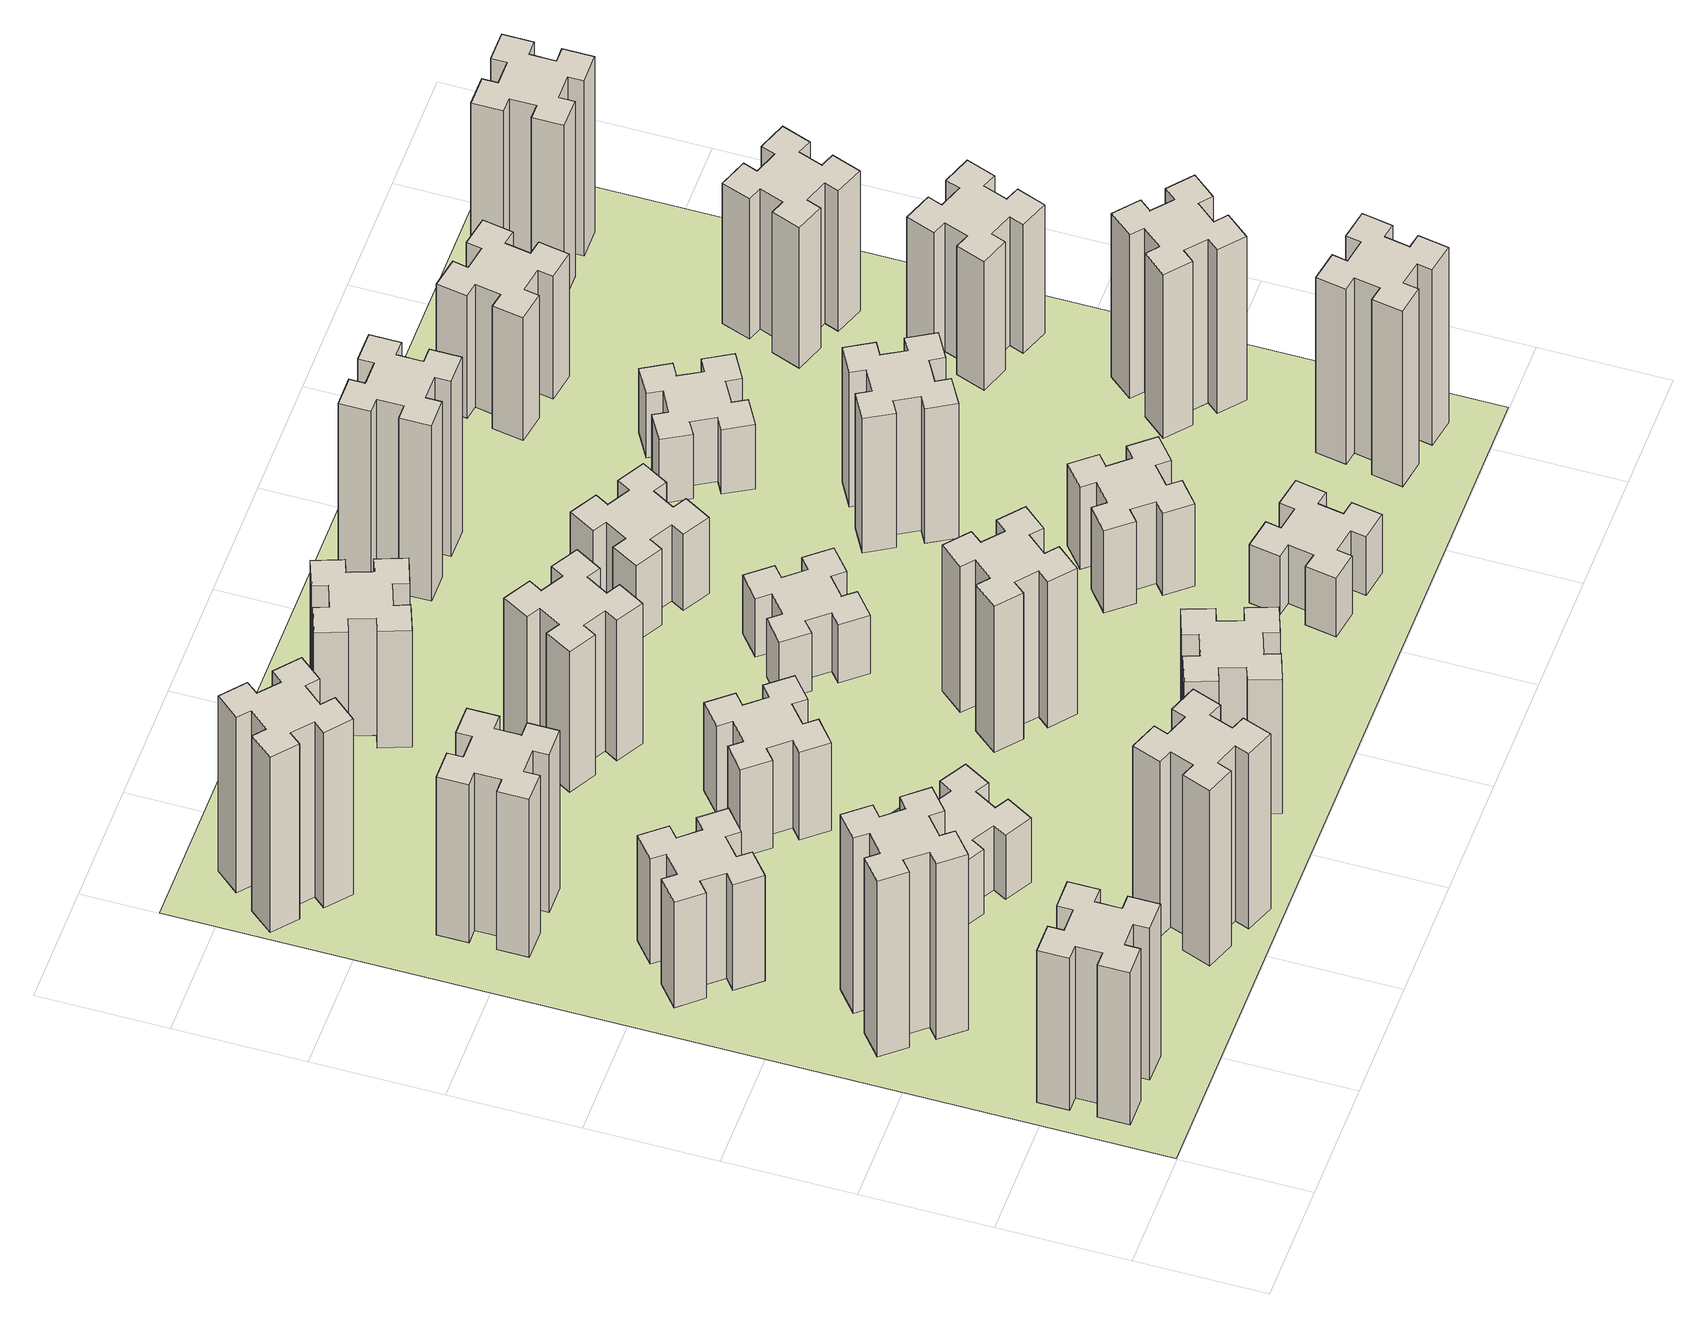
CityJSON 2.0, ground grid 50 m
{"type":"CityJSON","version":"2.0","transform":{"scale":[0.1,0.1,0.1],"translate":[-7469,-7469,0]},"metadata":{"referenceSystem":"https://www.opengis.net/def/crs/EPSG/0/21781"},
"CityObjects":{
"building1":{"type":"Building","attributes":{"class":"1000","function":"1000","usage":"1000","yearOfConstruction":2016,"roofType":"1000","measuredHeight":78,"storeysAboveGround":30,"storeysBelowGround":0},"geometry":[{"type":"Solid","lod":"1","boundaries":[[[[0,1,2,3,4,5,6,7,8,9,10,11,12,13,14,15,16,17,18,19]],[[17,16,20,21]],[[16,15,22,20]],[[15,14,23,22]],[[14,13,24,23]],[[13,12,25,24]],[[12,11,26,25]],[[11,10,27,26]],[[10,9,28,27]],[[9,8,29,28]],[[8,7,30,29]],[[7,6,31,30]],[[6,5,32,31]],[[5,4,33,32]],[[4,3,34,33]],[[3,2,35,34]],[[2,1,36,35]],[[1,0,37,36]],[[0,19,38,37]],[[19,18,39,38]],[[18,17,21,39]],[[24,25,26,27,28,29,30,31,32,33,34,35,36,37,38,39,21,20,22,23]]]]}]},
"building2":{"type":"Building","attributes":{"class":"1000","function":"1000","usage":"1000","yearOfConstruction":2016,"roofType":"1000","measuredHeight":90,"storeysAboveGround":30,"storeysBelowGround":0},"geometry":[{"type":"Solid","lod":"1","boundaries":[[[[40,41,42,43,44,45,46,47,48,49,50,51,52,53,54,55,56,57,58,59]],[[57,56,60,61]],[[56,55,62,60]],[[55,54,63,62]],[[54,53,64,63]],[[53,52,65,64]],[[52,51,66,65]],[[51,50,67,66]],[[50,49,68,67]],[[49,48,69,68]],[[48,47,70,69]],[[47,46,71,70]],[[46,45,72,71]],[[45,44,73,72]],[[44,43,74,73]],[[43,42,75,74]],[[42,41,76,75]],[[41,40,77,76]],[[40,59,78,77]],[[59,58,79,78]],[[58,57,61,79]],[[64,65,66,67,68,69,70,71,72,73,74,75,76,77,78,79,61,60,62,63]]]]}]},
"building3":{"type":"Building","attributes":{"class":"1000","function":"1000","usage":"1000","yearOfConstruction":2016,"roofType":"1000","measuredHeight":54,"storeysAboveGround":30,"storeysBelowGround":0},"geometry":[{"type":"Solid","lod":"1","boundaries":[[[[80,81,82,83,84,85,86,87,88,89,90,91,92,93,94,95,96,97,98,99]],[[97,96,100,101]],[[96,95,102,100]],[[95,94,103,102]],[[94,93,104,103]],[[93,92,105,104]],[[92,91,106,105]],[[91,90,107,106]],[[90,89,108,107]],[[89,88,109,108]],[[88,87,110,109]],[[87,86,111,110]],[[86,85,112,111]],[[85,84,113,112]],[[84,83,114,113]],[[83,82,115,114]],[[82,81,116,115]],[[81,80,117,116]],[[80,99,118,117]],[[99,98,119,118]],[[98,97,101,119]],[[104,105,106,107,108,109,110,111,112,113,114,115,116,117,118,119,101,100,102,103]]]]}]},
"building4":{"type":"Building","attributes":{"class":"1000","function":"1000","usage":"1000","yearOfConstruction":2016,"roofType":"1000","measuredHeight":81,"storeysAboveGround":30,"storeysBelowGround":0},"geometry":[{"type":"Solid","lod":"1","boundaries":[[[[120,121,122,123,124,125,126,127,128,129,130,131,132,133,134,135,136,137,138,139]],[[137,136,140,141]],[[136,135,142,140]],[[135,134,143,142]],[[134,133,144,143]],[[133,132,145,144]],[[132,131,146,145]],[[131,130,147,146]],[[130,129,148,147]],[[129,128,149,148]],[[128,127,150,149]],[[127,126,151,150]],[[126,125,152,151]],[[125,124,153,152]],[[124,123,154,153]],[[123,122,155,154]],[[122,121,156,155]],[[121,120,157,156]],[[120,139,158,157]],[[139,138,159,158]],[[138,137,141,159]],[[144,145,146,147,148,149,150,151,152,153,154,155,156,157,158,159,141,140,142,143]]]]}]},
"building5":{"type":"Building","attributes":{"class":"1000","function":"1000","usage":"1000","yearOfConstruction":2016,"roofType":"1000","measuredHeight":90,"storeysAboveGround":30,"storeysBelowGround":0},"geometry":[{"type":"Solid","lod":"1","boundaries":[[[[160,161,162,163,164,165,166,167,168,169,170,171,172,173,174,175,176,177,178,179]],[[177,176,180,181]],[[176,175,182,180]],[[175,174,183,182]],[[174,173,184,183]],[[173,172,185,184]],[[172,171,186,185]],[[171,170,187,186]],[[170,169,188,187]],[[169,168,189,188]],[[168,167,190,189]],[[167,166,191,190]],[[166,165,192,191]],[[165,164,193,192]],[[164,163,194,193]],[[163,162,195,194]],[[162,161,196,195]],[[161,160,197,196]],[[160,179,198,197]],[[179,178,199,198]],[[178,177,181,199]],[[184,185,186,187,188,189,190,191,192,193,194,195,196,197,198,199,181,180,182,183]]]]}]},
"building6":{"type":"Building","attributes":{"class":"1000","function":"1000","usage":"1000","yearOfConstruction":2016,"roofType":"1000","measuredHeight":90,"storeysAboveGround":30,"storeysBelowGround":0},"geometry":[{"type":"Solid","lod":"1","boundaries":[[[[200,201,202,203,204,205,206,207,208,209,210,211,212,213,214,215,216,217,218,219]],[[217,216,220,221]],[[216,215,222,220]],[[215,214,223,222]],[[214,213,224,223]],[[213,212,225,224]],[[212,211,226,225]],[[211,210,227,226]],[[210,209,228,227]],[[209,208,229,228]],[[208,207,230,229]],[[207,206,231,230]],[[206,205,232,231]],[[205,204,233,232]],[[204,203,234,233]],[[203,202,235,234]],[[202,201,236,235]],[[201,200,237,236]],[[200,219,238,237]],[[219,218,239,238]],[[218,217,221,239]],[[224,225,226,227,228,229,230,231,232,233,234,235,236,237,238,239,221,220,222,223]]]]}]},
"building7":{"type":"Building","attributes":{"class":"1000","function":"1000","usage":"1000","yearOfConstruction":2016,"roofType":"1000","measuredHeight":33,"storeysAboveGround":30,"storeysBelowGround":0},"geometry":[{"type":"Solid","lod":"1","boundaries":[[[[240,241,242,243,244,245,246,247,248,249,250,251,252,253,254,255,256,257,258,259]],[[257,256,260,261]],[[256,255,262,260]],[[255,254,263,262]],[[254,253,264,263]],[[253,252,265,264]],[[252,251,266,265]],[[251,250,267,266]],[[250,249,268,267]],[[249,248,269,268]],[[248,247,270,269]],[[247,246,271,270]],[[246,245,272,271]],[[245,244,273,272]],[[244,243,274,273]],[[243,242,275,274]],[[242,241,276,275]],[[241,240,277,276]],[[240,259,278,277]],[[259,258,279,278]],[[258,257,261,279]],[[264,265,266,267,268,269,270,271,272,273,274,275,276,277,278,279,261,260,262,263]]]]}]},
"building8":{"type":"Building","attributes":{"class":"1000","function":"1000","usage":"1000","yearOfConstruction":2016,"roofType":"1000","measuredHeight":45,"storeysAboveGround":30,"storeysBelowGround":0},"geometry":[{"type":"Solid","lod":"1","boundaries":[[[[280,281,282,283,284,285,286,287,288,289,290,291,292,293,294,295,296,297,298,299]],[[297,296,300,301]],[[296,295,302,300]],[[295,294,303,302]],[[294,293,304,303]],[[293,292,305,304]],[[292,291,306,305]],[[291,290,307,306]],[[290,289,308,307]],[[289,288,309,308]],[[288,287,310,309]],[[287,286,311,310]],[[286,285,312,311]],[[285,284,313,312]],[[284,283,314,313]],[[283,282,315,314]],[[282,281,316,315]],[[281,280,317,316]],[[280,299,318,317]],[[299,298,319,318]],[[298,297,301,319]],[[304,305,306,307,308,309,310,311,312,313,314,315,316,317,318,319,301,300,302,303]]]]}]},
"building9":{"type":"Building","attributes":{"class":"1000","function":"1000","usage":"1000","yearOfConstruction":2016,"roofType":"1000","measuredHeight":69,"storeysAboveGround":30,"storeysBelowGround":0},"geometry":[{"type":"Solid","lod":"1","boundaries":[[[[320,321,322,323,324,325,326,327,328,329,330,331,332,333,334,335,336,337,338,339]],[[337,336,340,341]],[[336,335,342,340]],[[335,334,343,342]],[[334,333,344,343]],[[333,332,345,344]],[[332,331,346,345]],[[331,330,347,346]],[[330,329,348,347]],[[329,328,349,348]],[[328,327,350,349]],[[327,326,351,350]],[[326,325,352,351]],[[325,324,353,352]],[[324,323,354,353]],[[323,322,355,354]],[[322,321,356,355]],[[321,320,357,356]],[[320,339,358,357]],[[339,338,359,358]],[[338,337,341,359]],[[344,345,346,347,348,349,350,351,352,353,354,355,356,357,358,359,341,340,342,343]]]]}]},
"building10":{"type":"Building","attributes":{"class":"1000","function":"1000","usage":"1000","yearOfConstruction":2016,"roofType":"1000","measuredHeight":72,"storeysAboveGround":30,"storeysBelowGround":0},"geometry":[{"type":"Solid","lod":"1","boundaries":[[[[360,361,362,363,364,365,366,367,368,369,370,371,372,373,374,375,376,377,378,379]],[[377,376,380,381]],[[376,375,382,380]],[[375,374,383,382]],[[374,373,384,383]],[[373,372,385,384]],[[372,371,386,385]],[[371,370,387,386]],[[370,369,388,387]],[[369,368,389,388]],[[368,367,390,389]],[[367,366,391,390]],[[366,365,392,391]],[[365,364,393,392]],[[364,363,394,393]],[[363,362,395,394]],[[362,361,396,395]],[[361,360,397,396]],[[360,379,398,397]],[[379,378,399,398]],[[378,377,381,399]],[[384,385,386,387,388,389,390,391,392,393,394,395,396,397,398,399,381,380,382,383]]]]}]},
"building11":{"type":"Building","attributes":{"class":"1000","function":"1000","usage":"1000","yearOfConstruction":2016,"roofType":"1000","measuredHeight":60,"storeysAboveGround":30,"storeysBelowGround":0},"geometry":[{"type":"Solid","lod":"1","boundaries":[[[[400,401,402,403,404,405,406,407,408,409,410,411,412,413,414,415,416,417,418,419]],[[417,416,420,421]],[[416,415,422,420]],[[415,414,423,422]],[[414,413,424,423]],[[413,412,425,424]],[[412,411,426,425]],[[411,410,427,426]],[[410,409,428,427]],[[409,408,429,428]],[[408,407,430,429]],[[407,406,431,430]],[[406,405,432,431]],[[405,404,433,432]],[[404,403,434,433]],[[403,402,435,434]],[[402,401,436,435]],[[401,400,437,436]],[[400,419,438,437]],[[419,418,439,438]],[[418,417,421,439]],[[424,425,426,427,428,429,430,431,432,433,434,435,436,437,438,439,421,420,422,423]]]]}]},
"building12":{"type":"Building","attributes":{"class":"1000","function":"1000","usage":"1000","yearOfConstruction":2016,"roofType":"1000","measuredHeight":75,"storeysAboveGround":30,"storeysBelowGround":0},"geometry":[{"type":"Solid","lod":"1","boundaries":[[[[440,441,442,443,444,445,446,447,448,449,450,451,452,453,454,455,456,457,458,459]],[[457,456,460,461]],[[456,455,462,460]],[[455,454,463,462]],[[454,453,464,463]],[[453,452,465,464]],[[452,451,466,465]],[[451,450,467,466]],[[450,449,468,467]],[[449,448,469,468]],[[448,447,470,469]],[[447,446,471,470]],[[446,445,472,471]],[[445,444,473,472]],[[444,443,474,473]],[[443,442,475,474]],[[442,441,476,475]],[[441,440,477,476]],[[440,459,478,477]],[[459,458,479,478]],[[458,457,461,479]],[[464,465,466,467,468,469,470,471,472,473,474,475,476,477,478,479,461,460,462,463]]]]}]},
"building13":{"type":"Building","attributes":{"class":"1000","function":"1000","usage":"1000","yearOfConstruction":2016,"roofType":"1000","measuredHeight":30,"storeysAboveGround":30,"storeysBelowGround":0},"geometry":[{"type":"Solid","lod":"1","boundaries":[[[[480,481,482,483,484,485,486,487,488,489,490,491,492,493,494,495,496,497,498,499]],[[497,496,500,501]],[[496,495,502,500]],[[495,494,503,502]],[[494,493,504,503]],[[493,492,505,504]],[[492,491,506,505]],[[491,490,507,506]],[[490,489,508,507]],[[489,488,509,508]],[[488,487,510,509]],[[487,486,511,510]],[[486,485,512,511]],[[485,484,513,512]],[[484,483,514,513]],[[483,482,515,514]],[[482,481,516,515]],[[481,480,517,516]],[[480,499,518,517]],[[499,498,519,518]],[[498,497,501,519]],[[504,505,506,507,508,509,510,511,512,513,514,515,516,517,518,519,501,500,502,503]]]]}]},
"building14":{"type":"Building","attributes":{"class":"1000","function":"1000","usage":"1000","yearOfConstruction":2016,"roofType":"1000","measuredHeight":39,"storeysAboveGround":30,"storeysBelowGround":0},"geometry":[{"type":"Solid","lod":"1","boundaries":[[[[520,521,522,523,524,525,526,527,528,529,530,531,532,533,534,535,536,537,538,539]],[[537,536,540,541]],[[536,535,542,540]],[[535,534,543,542]],[[534,533,544,543]],[[533,532,545,544]],[[532,531,546,545]],[[531,530,547,546]],[[530,529,548,547]],[[529,528,549,548]],[[528,527,550,549]],[[527,526,551,550]],[[526,525,552,551]],[[525,524,553,552]],[[524,523,554,553]],[[523,522,555,554]],[[522,521,556,555]],[[521,520,557,556]],[[520,539,558,557]],[[539,538,559,558]],[[538,537,541,559]],[[544,545,546,547,548,549,550,551,552,553,554,555,556,557,558,559,541,540,542,543]]]]}]},
"building15":{"type":"Building","attributes":{"class":"1000","function":"1000","usage":"1000","yearOfConstruction":2016,"roofType":"1000","measuredHeight":30,"storeysAboveGround":30,"storeysBelowGround":0},"geometry":[{"type":"Solid","lod":"1","boundaries":[[[[560,561,562,563,564,565,566,567,568,569,570,571,572,573,574,575,576,577,578,579]],[[577,576,580,581]],[[576,575,582,580]],[[575,574,583,582]],[[574,573,584,583]],[[573,572,585,584]],[[572,571,586,585]],[[571,570,587,586]],[[570,569,588,587]],[[569,568,589,588]],[[568,567,590,589]],[[567,566,591,590]],[[566,565,592,591]],[[565,564,593,592]],[[564,563,594,593]],[[563,562,595,594]],[[562,561,596,595]],[[561,560,597,596]],[[560,579,598,597]],[[579,578,599,598]],[[578,577,581,599]],[[584,585,586,587,588,589,590,591,592,593,594,595,596,597,598,599,581,580,582,583]]]]}]},
"building16":{"type":"Building","attributes":{"class":"1000","function":"1000","usage":"1000","yearOfConstruction":2016,"roofType":"1000","measuredHeight":90,"storeysAboveGround":30,"storeysBelowGround":0},"geometry":[{"type":"Solid","lod":"1","boundaries":[[[[600,601,602,603,604,605,606,607,608,609,610,611,612,613,614,615,616,617,618,619]],[[617,616,620,621]],[[616,615,622,620]],[[615,614,623,622]],[[614,613,624,623]],[[613,612,625,624]],[[612,611,626,625]],[[611,610,627,626]],[[610,609,628,627]],[[609,608,629,628]],[[608,607,630,629]],[[607,606,631,630]],[[606,605,632,631]],[[605,604,633,632]],[[604,603,634,633]],[[603,602,635,634]],[[602,601,636,635]],[[601,600,637,636]],[[600,619,638,637]],[[619,618,639,638]],[[618,617,621,639]],[[624,625,626,627,628,629,630,631,632,633,634,635,636,637,638,639,621,620,622,623]]]]}]},
"building17":{"type":"Building","attributes":{"class":"1000","function":"1000","usage":"1000","yearOfConstruction":2016,"roofType":"1000","measuredHeight":42,"storeysAboveGround":30,"storeysBelowGround":0},"geometry":[{"type":"Solid","lod":"1","boundaries":[[[[640,641,642,643,644,645,646,647,648,649,650,651,652,653,654,655,656,657,658,659]],[[657,656,660,661]],[[656,655,662,660]],[[655,654,663,662]],[[654,653,664,663]],[[653,652,665,664]],[[652,651,666,665]],[[651,650,667,666]],[[650,649,668,667]],[[649,648,669,668]],[[648,647,670,669]],[[647,646,671,670]],[[646,645,672,671]],[[645,644,673,672]],[[644,643,674,673]],[[643,642,675,674]],[[642,641,676,675]],[[641,640,677,676]],[[640,659,678,677]],[[659,658,679,678]],[[658,657,661,679]],[[664,665,666,667,668,669,670,671,672,673,674,675,676,677,678,679,661,660,662,663]]]]}]},
"building18":{"type":"Building","attributes":{"class":"1000","function":"1000","usage":"1000","yearOfConstruction":2016,"roofType":"1000","measuredHeight":69,"storeysAboveGround":30,"storeysBelowGround":0},"geometry":[{"type":"Solid","lod":"1","boundaries":[[[[680,681,682,683,684,685,686,687,688,689,690,691,692,693,694,695,696,697,698,699]],[[697,696,700,701]],[[696,695,702,700]],[[695,694,703,702]],[[694,693,704,703]],[[693,692,705,704]],[[692,691,706,705]],[[691,690,707,706]],[[690,689,708,707]],[[689,688,709,708]],[[688,687,710,709]],[[687,686,711,710]],[[686,685,712,711]],[[685,684,713,712]],[[684,683,714,713]],[[683,682,715,714]],[[682,681,716,715]],[[681,680,717,716]],[[680,699,718,717]],[[699,698,719,718]],[[698,697,701,719]],[[704,705,706,707,708,709,710,711,712,713,714,715,716,717,718,719,701,700,702,703]]]]}]},
"building19":{"type":"Building","attributes":{"class":"1000","function":"1000","usage":"1000","yearOfConstruction":2016,"roofType":"1000","measuredHeight":33,"storeysAboveGround":30,"storeysBelowGround":0},"geometry":[{"type":"Solid","lod":"1","boundaries":[[[[720,721,722,723,724,725,726,727,728,729,730,731,732,733,734,735,736,737,738,739]],[[737,736,740,741]],[[736,735,742,740]],[[735,734,743,742]],[[734,733,744,743]],[[733,732,745,744]],[[732,731,746,745]],[[731,730,747,746]],[[730,729,748,747]],[[729,728,749,748]],[[728,727,750,749]],[[727,726,751,750]],[[726,725,752,751]],[[725,724,753,752]],[[724,723,754,753]],[[723,722,755,754]],[[722,721,756,755]],[[721,720,757,756]],[[720,739,758,757]],[[739,738,759,758]],[[738,737,741,759]],[[744,745,746,747,748,749,750,751,752,753,754,755,756,757,758,759,741,740,742,743]]]]}]},
"building20":{"type":"Building","attributes":{"class":"1000","function":"1000","usage":"1000","yearOfConstruction":2016,"roofType":"1000","measuredHeight":90,"storeysAboveGround":30,"storeysBelowGround":0},"geometry":[{"type":"Solid","lod":"1","boundaries":[[[[760,761,762,763,764,765,766,767,768,769,770,771,772,773,774,775,776,777,778,779]],[[777,776,780,781]],[[776,775,782,780]],[[775,774,783,782]],[[774,773,784,783]],[[773,772,785,784]],[[772,771,786,785]],[[771,770,787,786]],[[770,769,788,787]],[[769,768,789,788]],[[768,767,790,789]],[[767,766,791,790]],[[766,765,792,791]],[[765,764,793,792]],[[764,763,794,793]],[[763,762,795,794]],[[762,761,796,795]],[[761,760,797,796]],[[760,779,798,797]],[[779,778,799,798]],[[778,777,781,799]],[[784,785,786,787,788,789,790,791,792,793,794,795,796,797,798,799,781,780,782,783]]]]}]},
"building21":{"type":"Building","attributes":{"class":"1000","function":"1000","usage":"1000","yearOfConstruction":2016,"roofType":"1000","measuredHeight":63,"storeysAboveGround":30,"storeysBelowGround":0},"geometry":[{"type":"Solid","lod":"1","boundaries":[[[[800,801,802,803,804,805,806,807,808,809,810,811,812,813,814,815,816,817,818,819]],[[817,816,820,821]],[[816,815,822,820]],[[815,814,823,822]],[[814,813,824,823]],[[813,812,825,824]],[[812,811,826,825]],[[811,810,827,826]],[[810,809,828,827]],[[809,808,829,828]],[[808,807,830,829]],[[807,806,831,830]],[[806,805,832,831]],[[805,804,833,832]],[[804,803,834,833]],[[803,802,835,834]],[[802,801,836,835]],[[801,800,837,836]],[[800,819,838,837]],[[819,818,839,838]],[[818,817,821,839]],[[824,825,826,827,828,829,830,831,832,833,834,835,836,837,838,839,821,820,822,823]]]]}]},
"building22":{"type":"Building","attributes":{"class":"1000","function":"1000","usage":"1000","yearOfConstruction":2016,"roofType":"1000","measuredHeight":84,"storeysAboveGround":30,"storeysBelowGround":0},"geometry":[{"type":"Solid","lod":"1","boundaries":[[[[840,841,842,843,844,845,846,847,848,849,850,851,852,853,854,855,856,857,858,859]],[[857,856,860,861]],[[856,855,862,860]],[[855,854,863,862]],[[854,853,864,863]],[[853,852,865,864]],[[852,851,866,865]],[[851,850,867,866]],[[850,849,868,867]],[[849,848,869,868]],[[848,847,870,869]],[[847,846,871,870]],[[846,845,872,871]],[[845,844,873,872]],[[844,843,874,873]],[[843,842,875,874]],[[842,841,876,875]],[[841,840,877,876]],[[840,859,878,877]],[[859,858,879,878]],[[858,857,861,879]],[[864,865,866,867,868,869,870,871,872,873,874,875,876,877,878,879,861,860,862,863]]]]}]},
"building23":{"type":"Building","attributes":{"class":"1000","function":"1000","usage":"1000","yearOfConstruction":2016,"roofType":"1000","measuredHeight":66,"storeysAboveGround":30,"storeysBelowGround":0},"geometry":[{"type":"Solid","lod":"1","boundaries":[[[[880,881,882,883,884,885,886,887,888,889,890,891,892,893,894,895,896,897,898,899]],[[897,896,900,901]],[[896,895,902,900]],[[895,894,903,902]],[[894,893,904,903]],[[893,892,905,904]],[[892,891,906,905]],[[891,890,907,906]],[[890,889,908,907]],[[889,888,909,908]],[[888,887,910,909]],[[887,886,911,910]],[[886,885,912,911]],[[885,884,913,912]],[[884,883,914,913]],[[883,882,915,914]],[[882,881,916,915]],[[881,880,917,916]],[[880,899,918,917]],[[899,898,919,918]],[[898,897,901,919]],[[904,905,906,907,908,909,910,911,912,913,914,915,916,917,918,919,901,900,902,903]]]]}]},
"building24":{"type":"Building","attributes":{"class":"1000","function":"1000","usage":"1000","yearOfConstruction":2016,"roofType":"1000","measuredHeight":72,"storeysAboveGround":30,"storeysBelowGround":0},"geometry":[{"type":"Solid","lod":"1","boundaries":[[[[920,921,922,923,924,925,926,927,928,929,930,931,932,933,934,935,936,937,938,939]],[[937,936,940,941]],[[936,935,942,940]],[[935,934,943,942]],[[934,933,944,943]],[[933,932,945,944]],[[932,931,946,945]],[[931,930,947,946]],[[930,929,948,947]],[[929,928,949,948]],[[928,927,950,949]],[[927,926,951,950]],[[926,925,952,951]],[[925,924,953,952]],[[924,923,954,953]],[[923,922,955,954]],[[922,921,956,955]],[[921,920,957,956]],[[920,939,958,957]],[[939,938,959,958]],[[938,937,941,959]],[[944,945,946,947,948,949,950,951,952,953,954,955,956,957,958,959,941,940,942,943]]]]}]},
"building25":{"type":"Building","attributes":{"class":"1000","function":"1000","usage":"1000","yearOfConstruction":2016,"roofType":"1000","measuredHeight":90,"storeysAboveGround":30,"storeysBelowGround":0},"geometry":[{"type":"Solid","lod":"1","boundaries":[[[[960,961,962,963,964,965,966,967,968,969,970,971,972,973,974,975,976,977,978,979]],[[977,976,980,981]],[[976,975,982,980]],[[975,974,983,982]],[[974,973,984,983]],[[973,972,985,984]],[[972,971,986,985]],[[971,970,987,986]],[[970,969,988,987]],[[969,968,989,988]],[[968,967,990,989]],[[967,966,991,990]],[[966,965,992,991]],[[965,964,993,992]],[[964,963,994,993]],[[963,962,995,994]],[[962,961,996,995]],[[961,960,997,996]],[[960,979,998,997]],[[979,978,999,998]],[[978,977,981,999]],[[984,985,986,987,988,989,990,991,992,993,994,995,996,997,998,999,981,980,982,983]]]]}]},
"landuse1":{"type":"LandUse","attributes":{"name":"plot1","function":"1010"},"geometry":[{"type":"MultiSurface","lod":"1","boundaries":[[[1000,1001,1002,1003]]]}]}
},
"vertices":[
[165,425,0],[165,325,0],[105,325,0],[105,205,0],[225,205,0],[225,265,0],[325,265,0],[325,205,0],[445,205,0],[445,325,0],[385,325,0],[385,425,0],[445,425,0],[445,545,0],[325,545,0],[325,485,0],[225,485,0],[225,545,0],[105,545,0],[105,425,0],[225,485,780],[225,545,780],[325,485,780],[325,545,780],[445,545,780],[445,425,780],[385,425,780],[385,325,780],[445,325,780],[445,205,780],[325,205,780],[325,265,780],[225,265,780],[225,205,780],[105,205,780],[105,325,780],[165,325,780],[165,425,780],[105,425,780],[105,545,780],
[492,1148,0],[427,1224,0],[473,1263,0],[396,1355,0],[304,1278,0],[343,1232,0],[266,1167,0],[228,1213,0],[136,1136,0],[213,1044,0],[259,1083,0],[323,1006,0],[277,968,0],[354,876,0],[446,953,0],[408,999,0],[484,1063,0],[523,1017,0],[615,1094,0],[538,1186,0],[484,1063,900],[523,1017,900],[408,999,900],[446,953,900],[354,876,900],[277,968,900],[323,1006,900],[259,1083,900],[213,1044,900],[136,1136,900],[228,1213,900],[266,1167,900],[343,1232,900],[304,1278,900],[396,1355,900],[473,1263,900],[427,1224,900],[492,1148,900],[538,1186,900],[615,1094,900],
[492,1888,0],[427,1964,0],[473,2003,0],[396,2095,0],[304,2018,0],[343,1972,0],[266,1907,0],[228,1953,0],[136,1876,0],[213,1784,0],[259,1823,0],[323,1746,0],[277,1708,0],[354,1616,0],[446,1693,0],[408,1739,0],[484,1803,0],[523,1757,0],[615,1834,0],[538,1926,0],[484,1803,540],[523,1757,540],[408,1739,540],[446,1693,540],[354,1616,540],[277,1708,540],[323,1746,540],[259,1823,540],[213,1784,540],[136,1876,540],[228,1953,540],[266,1907,540],[343,1972,540],[304,2018,540],[396,2095,540],[473,2003,540],[427,1964,540],[492,1888,540],[538,1926,540],[615,1834,540],
[485,2545,0],[485,2645,0],[545,2645,0],[545,2765,0],[425,2765,0],[425,2705,0],[325,2705,0],[325,2765,0],[205,2765,0],[205,2645,0],[265,2645,0],[265,2545,0],[205,2545,0],[205,2425,0],[325,2425,0],[325,2485,0],[425,2485,0],[425,2425,0],[545,2425,0],[545,2545,0],[425,2485,810],[425,2425,810],[325,2485,810],[325,2425,810],[205,2425,810],[205,2545,810],[265,2545,810],[265,2645,810],[205,2645,810],[205,2765,810],[325,2765,810],[325,2705,810],[425,2705,810],[425,2765,810],[545,2765,810],[545,2645,810],[485,2645,810],[485,2545,810],[545,2545,810],[545,2425,810],
[1029,360,0],[995,266,0],[939,287,0],[897,174,0],[1010,133,0],[1031,189,0],[1125,155,0],[1104,99,0],[1217,57,0],[1258,170,0],[1202,191,0],[1236,285,0],[1292,264,0],[1333,377,0],[1220,418,0],[1200,362,0],[1106,396,0],[1127,452,0],[1014,493,0],[973,380,0],[1106,396,900],[1127,452,900],[1200,362,900],[1220,418,900],[1333,377,900],[1292,264,900],[1236,285,900],[1202,191,900],[1258,170,900],[1217,57,900],[1104,99,900],[1125,155,900],[1031,189,900],[1010,133,900],[897,174,900],[939,287,900],[995,266,900],[1029,360,900],[973,380,900],[1014,493,900],
[384,3387,0],[308,3452,0],[346,3498,0],[254,3575,0],[177,3483,0],[223,3444,0],[159,3368,0],[113,3406,0],[36,3314,0],[128,3237,0],[166,3283,0],[243,3219,0],[204,3173,0],[296,3096,0],[373,3188,0],[327,3226,0],[392,3303,0],[438,3264,0],[515,3356,0],[423,3433,0],[392,3303,900],[438,3264,900],[327,3226,900],[373,3188,900],[296,3096,900],[204,3173,900],[243,3219,900],[166,3283,900],[128,3237,900],[36,3314,900],[113,3406,900],[159,3368,900],[223,3444,900],[177,3483,900],[254,3575,900],[346,3498,900],[308,3452,900],[384,3387,900],[423,3433,900],[515,3356,900],
[1086,1017,0],[1136,1104,0],[1188,1074,0],[1248,1178,0],[1144,1238,0],[1114,1186,0],[1027,1236,0],[1057,1288,0],[953,1348,0],[893,1244,0],[945,1214,0],[895,1127,0],[843,1157,0],[783,1053,0],[887,993,0],[917,1045,0],[1004,995,0],[974,943,0],[1078,883,0],[1138,987,0],[1004,995,330],[974,943,330],[917,1045,330],[887,993,330],[783,1053,330],[843,1157,330],[895,1127,330],[945,1214,330],[893,1244,330],[953,1348,330],[1057,1288,330],[1027,1236,330],[1114,1186,330],[1144,1238,330],[1248,1178,330],[1188,1074,330],[1136,1104,330],[1086,1017,330],[1138,987,330],[1078,883,330],
[1083,1972,0],[1006,1907,0],[968,1953,0],[876,1876,0],[953,1784,0],[999,1823,0],[1063,1746,0],[1017,1708,0],[1094,1616,0],[1186,1693,0],[1148,1739,0],[1224,1803,0],[1263,1757,0],[1355,1834,0],[1278,1926,0],[1232,1888,0],[1167,1964,0],[1213,2003,0],[1136,2095,0],[1044,2018,0],[1167,1964,450],[1213,2003,450],[1232,1888,450],[1278,1926,450],[1355,1834,450],[1263,1757,450],[1224,1803,450],[1148,1739,450],[1186,1693,450],[1094,1616,450],[1017,1708,450],[1063,1746,450],[999,1823,450],[953,1784,450],[876,1876,450],[968,1953,450],[1006,1907,450],[1083,1972,450],[1044,2018,450],[1136,2095,450],
[1765,496,0],[1671,462,0],[1650,518,0],[1537,477,0],[1579,364,0],[1635,385,0],[1669,291,0],[1613,270,0],[1654,157,0],[1767,199,0],[1746,255,0],[1840,289,0],[1860,233,0],[1973,274,0],[1932,387,0],[1876,366,0],[1842,460,0],[1898,480,0],[1857,593,0],[1744,552,0],[1842,460,690],[1898,480,690],[1876,366,690],[1932,387,690],[1973,274,690],[1860,233,690],[1840,289,690],[1746,255,690],[1767,199,690],[1654,157,690],[1613,270,690],[1669,291,690],[1635,385,690],[1579,364,690],[1537,477,690],[1650,518,690],[1671,462,690],[1765,496,690],[1744,552,690],[1857,593,690],
[1314,2666,0],[1227,2716,0],[1257,2768,0],[1153,2828,0],[1093,2724,0],[1145,2694,0],[1095,2607,0],[1043,2637,0],[983,2533,0],[1087,2473,0],[1117,2525,0],[1204,2475,0],[1174,2423,0],[1278,2363,0],[1338,2467,0],[1286,2497,0],[1336,2584,0],[1388,2554,0],[1448,2658,0],[1344,2718,0],[1336,2584,720],[1388,2554,720],[1286,2497,720],[1338,2467,720],[1278,2363,720],[1174,2423,720],[1204,2475,720],[1117,2525,720],[1087,2473,720],[983,2533,720],[1043,2637,720],[1095,2607,720],[1145,2694,720],[1093,2724,720],[1153,2828,720],[1257,2768,720],[1227,2716,720],[1314,2666,720],[1344,2718,720],[1448,2658,720],
[1125,3456,0],[1031,3422,0],[1010,3478,0],[897,3437,0],[939,3324,0],[995,3345,0],[1029,3251,0],[973,3230,0],[1014,3117,0],[1127,3159,0],[1106,3215,0],[1200,3249,0],[1220,3193,0],[1333,3234,0],[1292,3347,0],[1236,3326,0],[1202,3420,0],[1258,3440,0],[1217,3553,0],[1104,3512,0],[1202,3420,600],[1258,3440,600],[1236,3326,600],[1292,3347,600],[1333,3234,600],[1220,3193,600],[1200,3249,600],[1106,3215,600],[1127,3159,600],[1014,3117,600],[973,3230,600],[1029,3251,600],[995,3345,600],[939,3324,600],[897,3437,600],[1010,3478,600],[1031,3422,600],[1125,3456,600],[1104,3512,600],[1217,3553,600],
[1803,1324,0],[1739,1248,0],[1693,1286,0],[1616,1194,0],[1708,1117,0],[1746,1163,0],[1823,1099,0],[1784,1053,0],[1876,976,0],[1953,1068,0],[1907,1106,0],[1972,1183,0],[2018,1144,0],[2095,1236,0],[2003,1313,0],[1964,1267,0],[1888,1332,0],[1926,1378,0],[1834,1455,0],[1757,1363,0],[1888,1332,750],[1926,1378,750],[1964,1267,750],[2003,1313,750],[2095,1236,750],[2018,1144,750],[1972,1183,750],[1907,1106,750],[1953,1068,750],[1876,976,750],[1784,1053,750],[1823,1099,750],[1746,1163,750],[1708,1117,750],[1616,1194,750],[1693,1286,750],[1739,1248,750],[1803,1324,750],[1757,1363,750],[1834,1455,750],
[1972,1988,0],[1907,2064,0],[1953,2103,0],[1876,2195,0],[1784,2118,0],[1823,2072,0],[1746,2007,0],[1708,2053,0],[1616,1976,0],[1693,1884,0],[1739,1923,0],[1803,1846,0],[1757,1808,0],[1834,1716,0],[1926,1793,0],[1888,1839,0],[1964,1903,0],[2003,1857,0],[2095,1934,0],[2018,2026,0],[1964,1903,300],[2003,1857,300],[1888,1839,300],[1926,1793,300],[1834,1716,300],[1757,1808,300],[1803,1846,300],[1739,1923,300],[1693,1884,300],[1616,1976,300],[1708,2053,300],[1746,2007,300],[1823,2072,300],[1784,2118,300],[1876,2195,300],[1953,2103,300],[1907,2064,300],[1972,1988,300],[2018,2026,300],[2095,1934,300],
[2026,2497,0],[2076,2584,0],[2128,2554,0],[2188,2658,0],[2084,2718,0],[2054,2666,0],[1967,2716,0],[1997,2768,0],[1893,2828,0],[1833,2724,0],[1885,2694,0],[1835,2607,0],[1783,2637,0],[1723,2533,0],[1827,2473,0],[1857,2525,0],[1944,2475,0],[1914,2423,0],[2018,2363,0],[2078,2467,0],[1944,2475,390],[1914,2423,390],[1857,2525,390],[1827,2473,390],[1723,2533,390],[1783,2637,390],[1835,2607,390],[1885,2694,390],[1833,2724,390],[1893,2828,390],[1997,2768,390],[1967,2716,390],[2054,2666,390],[2084,2718,390],[2188,2658,390],[2128,2554,390],[2076,2584,390],[2026,2497,390],[2078,2467,390],[2018,2363,390],
[2596,444,0],[2578,345,0],[2519,356,0],[2498,237,0],[2617,217,0],[2627,276,0],[2725,258,0],[2715,199,0],[2833,178,0],[2854,297,0],[2795,307,0],[2812,405,0],[2871,395,0],[2892,513,0],[2774,534,0],[2764,475,0],[2665,492,0],[2676,551,0],[2557,572,0],[2537,454,0],[2665,492,300],[2676,551,300],[2764,475,300],[2774,534,300],[2892,513,300],[2871,395,300],[2812,405,300],[2795,307,300],[2854,297,300],[2833,178,300],[2715,199,300],[2725,258,300],[2627,276,300],[2617,217,300],[2498,237,300],[2519,356,300],[2578,345,300],[2596,444,300],[2537,454,300],[2557,572,300],
[1965,3385,0],[1965,3485,0],[2025,3485,0],[2025,3605,0],[1905,3605,0],[1905,3545,0],[1805,3545,0],[1805,3605,0],[1685,3605,0],[1685,3485,0],[1745,3485,0],[1745,3385,0],[1685,3385,0],[1685,3265,0],[1805,3265,0],[1805,3325,0],[1905,3325,0],[1905,3265,0],[2025,3265,0],[2025,3385,0],[1905,3325,900],[1905,3265,900],[1805,3325,900],[1805,3265,900],[1685,3265,900],[1685,3385,900],[1745,3385,900],[1745,3485,900],[1685,3485,900],[1685,3605,900],[1805,3605,900],[1805,3545,900],[1905,3545,900],[1905,3605,900],[2025,3605,900],[2025,3485,900],[1965,3485,900],[1965,3385,900],[2025,3385,900],[2025,3265,900],
[2563,1132,0],[2486,1067,0],[2448,1113,0],[2356,1036,0],[2433,944,0],[2479,983,0],[2543,906,0],[2497,868,0],[2574,776,0],[2666,853,0],[2628,899,0],[2704,963,0],[2743,917,0],[2835,994,0],[2758,1086,0],[2712,1048,0],[2647,1124,0],[2693,1163,0],[2616,1255,0],[2524,1178,0],[2647,1124,420],[2693,1163,420],[2712,1048,420],[2758,1086,420],[2835,994,420],[2743,917,420],[2704,963,420],[2628,899,420],[2666,853,420],[2574,776,420],[2497,868,420],[2543,906,420],[2479,983,420],[2433,944,420],[2356,1036,420],[2448,1113,420],[2486,1067,420],[2563,1132,420],[2524,1178,420],[2616,1255,420],
[2716,1867,0],[2666,1954,0],[2718,1984,0],[2658,2088,0],[2554,2028,0],[2584,1976,0],[2497,1926,0],[2467,1978,0],[2363,1918,0],[2423,1814,0],[2475,1844,0],[2525,1757,0],[2473,1727,0],[2533,1623,0],[2637,1683,0],[2607,1735,0],[2694,1785,0],[2724,1733,0],[2828,1793,0],[2768,1897,0],[2694,1785,690],[2724,1733,690],[2607,1735,690],[2637,1683,690],[2533,1623,690],[2473,1727,690],[2525,1757,690],[2475,1844,690],[2423,1814,690],[2363,1918,690],[2467,1978,690],[2497,1926,690],[2584,1976,690],[2554,2028,690],[2658,2088,690],[2718,1984,690],[2666,1954,690],[2716,1867,690],[2768,1897,690],[2828,1793,690],
[2475,2584,0],[2525,2497,0],[2473,2467,0],[2533,2363,0],[2637,2423,0],[2607,2475,0],[2694,2525,0],[2724,2473,0],[2828,2533,0],[2768,2637,0],[2716,2607,0],[2666,2694,0],[2718,2724,0],[2658,2828,0],[2554,2768,0],[2584,2716,0],[2497,2666,0],[2467,2718,0],[2363,2658,0],[2423,2554,0],[2497,2666,330],[2467,2718,330],[2584,2716,330],[2554,2768,330],[2658,2828,330],[2718,2724,330],[2666,2694,330],[2716,2607,330],[2768,2637,330],[2828,2533,330],[2724,2473,330],[2694,2525,330],[2607,2475,330],[2637,2423,330],[2533,2363,330],[2473,2467,330],[2525,2497,330],[2475,2584,330],[2423,2554,330],[2363,2658,330],
[3504,475,0],[3405,492,0],[3416,551,0],[3297,572,0],[3277,454,0],[3336,444,0],[3318,345,0],[3259,356,0],[3238,237,0],[3357,217,0],[3367,276,0],[3465,258,0],[3455,199,0],[3573,178,0],[3594,297,0],[3535,307,0],[3552,405,0],[3611,395,0],[3632,513,0],[3514,534,0],[3552,405,900],[3611,395,900],[3535,307,900],[3594,297,900],[3573,178,900],[3455,199,900],[3465,258,900],[3367,276,900],[3357,217,900],[3238,237,900],[3259,356,900],[3318,345,900],[3336,444,900],[3277,454,900],[3297,572,900],[3416,551,900],[3405,492,900],[3504,475,900],[3514,534,900],[3632,513,900],
[2596,3404,0],[2578,3305,0],[2519,3316,0],[2498,3197,0],[2617,3177,0],[2627,3236,0],[2725,3218,0],[2715,3159,0],[2833,3138,0],[2854,3257,0],[2795,3267,0],[2812,3365,0],[2871,3355,0],[2892,3473,0],[2774,3494,0],[2764,3435,0],[2665,3452,0],[2676,3511,0],[2557,3532,0],[2537,3414,0],[2665,3452,630],[2676,3511,630],[2764,3435,630],[2774,3494,630],[2892,3473,630],[2871,3355,630],[2812,3365,630],[2795,3267,630],[2854,3257,630],[2833,3138,630],[2715,3159,630],[2725,3218,630],[2627,3236,630],[2617,3177,630],[2498,3197,630],[2519,3316,630],[2578,3305,630],[2596,3404,630],[2537,3414,630],[2557,3532,630],
[3487,1006,0],[3552,1083,0],[3598,1044,0],[3675,1136,0],[3583,1213,0],[3544,1167,0],[3468,1232,0],[3506,1278,0],[3414,1355,0],[3337,1263,0],[3383,1224,0],[3319,1148,0],[3273,1186,0],[3196,1094,0],[3288,1017,0],[3326,1063,0],[3403,999,0],[3364,953,0],[3456,876,0],[3533,968,0],[3403,999,840],[3364,953,840],[3326,1063,840],[3288,1017,840],[3196,1094,840],[3273,1186,840],[3319,1148,840],[3383,1224,840],[3337,1263,840],[3414,1355,840],[3506,1278,840],[3468,1232,840],[3544,1167,840],[3583,1213,840],[3675,1136,840],[3598,1044,840],[3552,1083,840],[3487,1006,840],[3533,968,840],[3456,876,840],
[3520,1942,0],[3426,1976,0],[3447,2032,0],[3334,2073,0],[3293,1960,0],[3349,1940,0],[3315,1846,0],[3259,1867,0],[3217,1754,0],[3330,1713,0],[3351,1769,0],[3445,1735,0],[3424,1679,0],[3537,1637,0],[3578,1750,0],[3522,1771,0],[3556,1865,0],[3612,1844,0],[3653,1957,0],[3540,1998,0],[3556,1865,660],[3612,1844,660],[3522,1771,660],[3578,1750,660],[3537,1637,660],[3424,1679,660],[3445,1735,660],[3351,1769,660],[3330,1713,660],[3217,1754,660],[3259,1867,660],[3315,1846,660],[3349,1940,660],[3293,1960,660],[3334,2073,660],[3447,2032,660],[3426,1976,660],[3520,1942,660],[3540,1998,660],[3653,1957,660],
[3420,2582,0],[3326,2616,0],[3347,2672,0],[3234,2713,0],[3193,2600,0],[3249,2580,0],[3215,2486,0],[3159,2507,0],[3117,2394,0],[3230,2353,0],[3251,2409,0],[3345,2375,0],[3324,2319,0],[3437,2277,0],[3478,2390,0],[3422,2411,0],[3456,2505,0],[3512,2484,0],[3553,2597,0],[3440,2638,0],[3456,2505,720],[3512,2484,720],[3422,2411,720],[3478,2390,720],[3437,2277,720],[3324,2319,720],[3345,2375,720],[3251,2409,720],[3230,2353,720],[3117,2394,720],[3159,2507,720],[3215,2486,720],[3249,2580,720],[3193,2600,720],[3234,2713,720],[3347,2672,720],[3326,2616,720],[3420,2582,720],[3440,2638,720],[3553,2597,720],
[3285,3325,0],[3385,3325,0],[3385,3265,0],[3505,3265,0],[3505,3385,0],[3445,3385,0],[3445,3485,0],[3505,3485,0],[3505,3605,0],[3385,3605,0],[3385,3545,0],[3285,3545,0],[3285,3605,0],[3165,3605,0],[3165,3485,0],[3225,3485,0],[3225,3385,0],[3165,3385,0],[3165,3265,0],[3285,3265,0],[3225,3385,900],[3165,3385,900],[3225,3485,900],[3165,3485,900],[3165,3605,900],[3285,3605,900],[3285,3545,900],[3385,3545,900],[3385,3605,900],[3505,3605,900],[3505,3485,900],[3445,3485,900],[3445,3385,900],[3505,3385,900],[3505,3265,900],[3385,3265,900],[3385,3325,900],[3285,3325,900],[3285,3265,900],[3165,3265,900],
[5,3705,0],[3705,3705,0],[3705,5,0],[5,5,0]
]}
